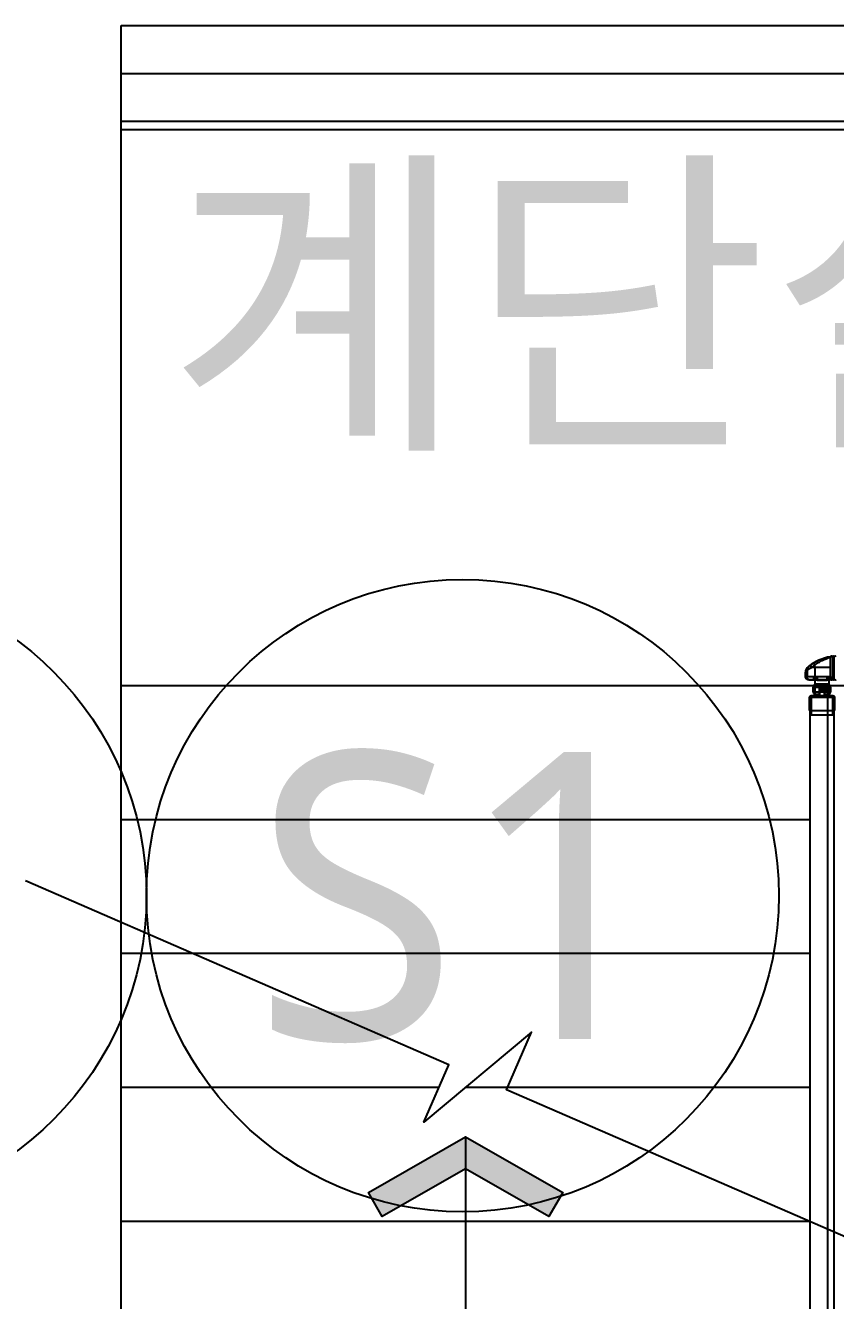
# Model space of a CAD drawing. Header units: millimetres. Extents: x -38475 to 94728, y -31127 to 90245.
# Drawn here: x 41875 to 43568, y 66030 to 68695 of the extents above; entities that cross this region are included whole.
import ezdxf
from ezdxf.enums import TextEntityAlignment as Align

# ---------------------------------------------------------------- set-up
doc = ezdxf.new("R2010")
doc.units = ezdxf.units.MM
doc.layers.add('DR LINE', color=4, linetype='Continuous')
doc.layers.add('e-plan', color=9, linetype='Continuous')
doc.styles.add('1', font='malgun_0.ttf')
doc.styles.add('USUN', font='malgun_0.ttf')

# ---------------------------------------------------------------- blocks, each defined once
blk = doc.blocks.new('Xref-지하2층')
at = {"layer": 'e-plan', "linetype": 'Continuous'}
for p, q in [((45600, 80600), (48600, 80600)), ((45600, 75100), (45600, 80600)), ((45600, 80500), (48600, 80500)), ((45600, 80500), (48600, 80500)), ((45600, 80400), (48600, 80400)), ((48600, 80382), (45600, 80382)), ((47030.6, 79239.2), (47030.6, 79247.2)), ((47030.8, 79239.4), (47030.6, 79239.2)), ((47030.8, 79247.2), (47030.8, 79239.4)), ((47033.7, 79251), (47033.7, 79239.4)), ((47037.6, 79232.2), (47037.8, 79232.4)), ((47082.7, 79232.2), (47037.6, 79232.2)), ((47049.7, 79258.3), (47049.7, 79239.5)), ((48600, 79220), (45600, 79220)), ((47048.8, 79220), (47077.5, 79220)), ((47077.5, 76420), (47077.5, 79220)), ((47077.5, 76420), (47077.5, 79220)), ((47040.1, 78940), (45600, 78940)), ((47040.1, 78660), (45600, 78660)), ((47040.1, 78380), (46319.2, 78380))]:
    blk.add_line(p, q, dxfattribs=at)
at = {"layer": 'e-plan'}
for p, q in [((46264.1, 78380), (45600, 78380)), ((47040.1, 78100), (45600, 78100))]:
    blk.add_line(p, q, dxfattribs=at)
at = {"layer": 'e-plan', "linetype": 'Continuous'}
for points in [[(47079.6, 79232.5), (47079.6, 79201.5), (47070.3, 79201.5), (47070.3, 79219.5), (47059.8, 79219.5), (47059.8, 79201.5), (47050.6, 79201.5), (47050.6, 79232.5), (47048.1, 79232.5), (47048.1, 79236.5), (47054.6, 79236.5), (47054.6, 79231.5), (47065.1, 79231.5), (47075.6, 79231.5), (47075.6, 79236.5), (47082.1, 79236.5), (47082.1, 79232.5), (47079.6, 79232.5), (47082.1, 79232.5)], [(47050.6, 79224), (47079.6, 79224)], [(47050.6, 79201.2), (47050.6, 79222.8)], [(47050.6, 79217), (47059.8, 79217)], [(47050.6, 79207), (47059.8, 79207)], [(47060.1, 79219.5), (47060.1, 79221.3), (47070.1, 79221.3), (47070.1, 79219.5)], [(47060.1, 79198.5), (47060.1, 79219.5)], [(47060.1, 79217), (47070.1, 79217)], [(47060.1, 79207), (47070.1, 79207)], [(47070.1, 79219.5), (47070.1, 79198.5)], [(47070.3, 79217), (47079.6, 79217)], [(47070.3, 79207), (47079.6, 79207)], [(47079.6, 79201.2), (47079.6, 79222.8)], [(47043.1, 79168.5), (47043.1, 79195.9), (47087.1, 79195.9), (47087.1, 79168.5)], [(47038.1, 79168.5), (47092.1, 79168.5)], [(47040.1, 78100), (47040.1, 79168.5)], [(47087.1, 79168.5), (47087.1, 79158.4), (47043.1, 79158.4), (47043.1, 79168.5)], [(47090.1, 78078.3), (47090.1, 79168.5)]]:
    blk.add_lwpolyline(points, dxfattribs=at)
for points in [[(47049.1, 79203.8, -0.306902), (47047.9, 79204.6, -0.108318), (47046.6, 79212, -0.10812), (47047.9, 79219.4, -0.306686), (47049.1, 79220.2)], [(47050.6, 79201.2), (47050.4, 79201.2, -0.414214), (47049.1, 79202.5), (47049.1, 79221.5, -0.414214), (47050.4, 79222.8), (47050.6, 79222.8)], [(47059.6, 79217), (47059.6, 79216.4), (47077.3, 79216.4, -0.414214), (47078.6, 79215.1), (47078.6, 79213.3, -0.414214), (47077.3, 79212), (47059.6, 79212), (47059.6, 79209.7), (47077.3, 79209.7, -0.414214), (47078.6, 79208.4), (47078.6, 79207)], [(47079.6, 79201.2), (47079.8, 79201.2, 0.414214), (47081.1, 79202.5), (47081.1, 79221.5, 0.414214), (47079.8, 79222.8), (47079.6, 79222.8)], [(47081.1, 79203.8, 0.306902), (47082.3, 79204.6, 0.108318), (47083.6, 79212, 0.10812), (47082.3, 79219.4, 0.306686), (47081.1, 79220.2)], [(47092.1, 79168.5), (47092.1, 79194, 0.414214), (47087.6, 79198.5), (47042.6, 79198.5, 0.414214), (47038.1, 79194), (47038.1, 79168.5)]]:
    blk.add_lwpolyline(points, format="xyb", dxfattribs=at)
at = {"layer": 'e-plan'}
for points in [[(47315.4, 77980.5), (46405.2, 78375.6), (46457.5, 78496), (46232.6, 78307.4), (46284.9, 78427.8), (45400, 78811.9)], [(46320.1, 78276.9), (46320.1, 76700)], [(47040.1, 76471.5), (47040.1, 78100)], [(47090.1, 76471.5), (47090.1, 78078.3)]]:
    blk.add_lwpolyline(points, dxfattribs=at)
blk.add_lwpolyline([(46320.1, 78210.2), (46145.8, 78110.7), (46117.1, 78160.9), (46320.1, 78276.9), (46523, 78160.9), (46494.3, 78110.7)], close=True, dxfattribs=at)
at = {"layer": 'e-plan', "linetype": 'Continuous'}
for points in [[(47037.3, 79254.8, 0), (47037.2, 79254.9, 0), (47037.1, 79255, 0), (47037.1, 79255.2, 0), (47037, 79255.3, 0), (47037, 79255.5, 0), (47036.9, 79255.6, 0), (47036.9, 79255.8, 0), (47036.8, 79255.9, 0), (47036.8, 79256, 0), (47036.7, 79256.2, 0), (47036.7, 79256.3, 0), (47036.6, 79256.5, 0), (47036.6, 79256.6, 0), (47036.6, 79256.7, 0), (47036.6, 79256.9, 0), (47036.5, 79257, 0), (47036.5, 79257.1, 0), (47036.5, 79257.3, 0), (47036.5, 79257.4, 0), (47036.5, 79257.5, 0), (47036.4, 79257.7, 0), (47036.4, 79257.8, 0), (47036.4, 79257.9, 0), (47036.4, 79258, 0), (47036.4, 79258.2, 0), (47036.4, 79258.3, 0), (47036.4, 79258.4, 0), (47036.4, 79258.5, 0), (47036.5, 79258.6, 0), (47036.5, 79258.7, 0), (47036.5, 79258.9, 0), (47036.5, 79259, 0), (47036.5, 79259.1, 0), (47036.6, 79259.2, 0), (47036.6, 79259.3, 0), (47036.6, 79259.4, 0), (47036.7, 79259.5, 0), (47036.7, 79259.6, 0), (47036.7, 79259.6, 0), (47036.8, 79259.7, 0), (47036.8, 79259.8, 0), (47036.9, 79259.9, 0), (47036.9, 79260, 0), (47037, 79260.1, 0), (47037, 79260.1, 0), (47037.1, 79260.2, 0), (47037.2, 79260.3, 0), (47037.2, 79260.3, 0), (47037.3, 79260.4, 0)], [(47037.6, 79232.2, 0), (47037.4, 79232.2, 0), (47037.2, 79232.2, 0), (47037, 79232.2, 0), (47036.8, 79232.3, 0), (47036.5, 79232.3, 0), (47036.3, 79232.3, 0), (47036.1, 79232.4, 0), (47035.9, 79232.4, 0), (47035.7, 79232.5, 0), (47035.5, 79232.5, 0), (47035.3, 79232.6, 0), (47035.1, 79232.7, 0), (47034.8, 79232.8, 0), (47034.6, 79232.9, 0), (47034.5, 79233, 0), (47034.3, 79233.1, 0), (47034.1, 79233.2, 0), (47033.9, 79233.3, 0), (47033.7, 79233.4, 0), (47033.5, 79233.5, 0), (47033.3, 79233.7, 0), (47033.2, 79233.8, 0), (47033, 79234, 0), (47032.8, 79234.1, 0), (47032.7, 79234.3, 0), (47032.5, 79234.4, 0), (47032.4, 79234.6, 0), (47032.2, 79234.7, 0), (47032.1, 79234.9, 0), (47032, 79235.1, 0), (47031.8, 79235.3, 0), (47031.7, 79235.5, 0), (47031.6, 79235.6, 0), (47031.5, 79235.8, 0), (47031.4, 79236, 0), (47031.3, 79236.2, 0), (47031.2, 79236.4, 0), (47031.1, 79236.6, 0), (47031, 79236.8, 0), (47031, 79237, 0), (47030.9, 79237.3, 0), (47030.8, 79237.5, 0), (47030.8, 79237.7, 0), (47030.8, 79237.9, 0), (47030.7, 79238.1, 0), (47030.7, 79238.3, 0), (47030.7, 79238.5, 0), (47030.6, 79238.8, 0), (47030.6, 79239, 0)], [(47030.8, 79239.4, 0), (47030.8, 79239.4, 0), (47030.9, 79239.4, 0), (47030.9, 79239.4, 0), (47030.9, 79239.4, 0), (47030.9, 79239.4, 0), (47030.9, 79239.4, 0), (47030.9, 79239.4, 0), (47030.9, 79239.4, 0), (47031, 79239.4, 0), (47031, 79239.4, 0), (47031, 79239.4, 0), (47031, 79239.4, 0), (47031.1, 79239.4, 0), (47031.1, 79239.4, 0), (47031.1, 79239.4, 0), (47031.2, 79239.4, 0), (47031.2, 79239.4, 0), (47031.2, 79239.4, 0), (47031.3, 79239.4, 0), (47031.3, 79239.4, 0), (47031.4, 79239.4, 0), (47031.4, 79239.4, 0), (47031.5, 79239.4, 0), (47031.5, 79239.4, 0), (47031.6, 79239.4, 0), (47031.7, 79239.4, 0), (47031.7, 79239.4, 0), (47031.8, 79239.4, 0), (47031.8, 79239.4, 0), (47031.9, 79239.4, 0), (47032, 79239.4, 0), (47032.1, 79239.4, 0), (47032.1, 79239.4, 0), (47032.2, 79239.4, 0), (47032.3, 79239.4, 0), (47032.4, 79239.4, 0), (47032.4, 79239.4, 0), (47032.5, 79239.4, 0), (47032.6, 79239.4, 0), (47032.7, 79239.4, 0), (47032.8, 79239.4, 0), (47032.9, 79239.4, 0), (47033, 79239.4, 0), (47033.1, 79239.4, 0), (47033.2, 79239.4, 0), (47033.3, 79239.4, 0), (47033.4, 79239.4, 0), (47033.5, 79239.4, 0), (47033.6, 79239.4, 0)], [(47033.7, 79251, 0), (47033.6, 79251.1, 0), (47033.5, 79251.1, 0), (47033.5, 79251.2, 0), (47033.4, 79251.3, 0), (47033.3, 79251.3, 0), (47033.3, 79251.4, 0), (47033.2, 79251.4, 0), (47033.2, 79251.5, 0), (47033.1, 79251.6, 0), (47033, 79251.6, 0), (47033, 79251.7, 0), (47032.9, 79251.8, 0), (47032.9, 79251.8, 0), (47032.8, 79251.9, 0), (47032.8, 79251.9, 0), (47032.7, 79252, 0), (47032.7, 79252.1, 0), (47032.6, 79252.1, 0), (47032.6, 79252.2, 0), (47032.6, 79252.3, 0), (47032.5, 79252.3, 0), (47032.5, 79252.4, 0), (47032.5, 79252.4, 0), (47032.4, 79252.5, 0), (47032.4, 79252.6, 0), (47032.4, 79252.6, 0), (47032.3, 79252.7, 0), (47032.3, 79252.7, 0), (47032.3, 79252.8, 0), (47032.3, 79252.8, 0), (47032.2, 79252.9, 0), (47032.2, 79253, 0), (47032.2, 79253, 0), (47032.2, 79253.1, 0), (47032.2, 79253.1, 0), (47032.2, 79253.2, 0), (47032.2, 79253.2, 0), (47032.2, 79253.3, 0), (47032.2, 79253.3, 0), (47032.1, 79253.4, 0), (47032.1, 79253.4, 0), (47032.1, 79253.5, 0), (47032.2, 79253.5, 0), (47032.2, 79253.6, 0), (47032.2, 79253.6, 0), (47032.2, 79253.7, 0), (47032.2, 79253.7, 0), (47032.2, 79253.8, 0), (47032.2, 79253.8, 0)], [(47033.7, 79239.4, 0), (47034, 79239.4, 0), (47034.2, 79239.4, 0), (47034.5, 79239.4, 0), (47034.8, 79239.4, 0), (47035, 79239.4, 0), (47035.3, 79239.5, 0), (47035.6, 79239.5, 0), (47035.9, 79239.5, 0), (47036.2, 79239.5, 0), (47036.5, 79239.5, 0), (47036.8, 79239.5, 0), (47037.1, 79239.5, 0), (47037.4, 79239.5, 0), (47037.7, 79239.5, 0), (47038, 79239.5, 0), (47038.3, 79239.5, 0), (47038.6, 79239.5, 0), (47038.9, 79239.5, 0), (47039.2, 79239.5, 0), (47039.5, 79239.5, 0), (47039.8, 79239.5, 0), (47040.1, 79239.5, 0), (47040.5, 79239.5, 0), (47040.8, 79239.5, 0), (47041.1, 79239.5, 0), (47041.4, 79239.5, 0), (47041.8, 79239.5, 0), (47042.1, 79239.5, 0), (47042.4, 79239.5, 0), (47042.8, 79239.5, 0), (47043.1, 79239.5, 0), (47043.4, 79239.5, 0), (47043.8, 79239.5, 0), (47044.1, 79239.5, 0), (47044.4, 79239.5, 0), (47044.8, 79239.5, 0), (47045.1, 79239.5, 0), (47045.5, 79239.5, 0), (47045.8, 79239.5, 0), (47046.2, 79239.5, 0), (47046.5, 79239.5, 0), (47046.9, 79239.5, 0), (47047.2, 79239.5, 0), (47047.6, 79239.5, 0), (47047.9, 79239.5, 0), (47048.3, 79239.5, 0), (47048.7, 79239.5, 0), (47049, 79239.5, 0), (47049.4, 79239.5, 0)], [(47038.7, 79232.4, 0), (47038.5, 79232.4, 0), (47038.4, 79232.5, 0), (47038.2, 79232.5, 0), (47038.1, 79232.5, 0), (47037.9, 79232.5, 0), (47037.8, 79232.6, 0), (47037.6, 79232.6, 0), (47037.5, 79232.7, 0), (47037.3, 79232.7, 0), (47037.2, 79232.8, 0), (47037, 79232.9, 0), (47036.9, 79232.9, 0), (47036.7, 79233, 0), (47036.6, 79233.1, 0), (47036.4, 79233.2, 0), (47036.3, 79233.3, 0), (47036.2, 79233.4, 0), (47036, 79233.5, 0), (47035.9, 79233.7, 0), (47035.8, 79233.8, 0), (47035.6, 79233.9, 0), (47035.5, 79234.1, 0), (47035.4, 79234.2, 0), (47035.3, 79234.4, 0), (47035.2, 79234.5, 0), (47035.1, 79234.7, 0), (47034.9, 79234.8, 0), (47034.8, 79235, 0), (47034.7, 79235.2, 0), (47034.7, 79235.3, 0), (47034.6, 79235.5, 0), (47034.5, 79235.7, 0), (47034.4, 79235.9, 0), (47034.3, 79236.1, 0), (47034.2, 79236.3, 0), (47034.2, 79236.5, 0), (47034.1, 79236.7, 0), (47034, 79236.9, 0), (47034, 79237.1, 0), (47033.9, 79237.3, 0), (47033.9, 79237.5, 0), (47033.8, 79237.7, 0), (47033.8, 79237.9, 0), (47033.8, 79238.1, 0), (47033.7, 79238.3, 0), (47033.7, 79238.6, 0), (47033.7, 79238.8, 0), (47033.7, 79239, 0), (47033.7, 79239.2, 0)], [(47037.8, 79232.4, 0), (47037.8, 79232.4, 0), (47037.8, 79232.4, 0), (47037.9, 79232.4, 0), (47037.9, 79232.4, 0), (47037.9, 79232.4, 0), (47037.9, 79232.4, 0), (47037.9, 79232.4, 0), (47037.9, 79232.4, 0), (47037.9, 79232.4, 0), (47037.9, 79232.4, 0), (47037.9, 79232.4, 0), (47037.9, 79232.4, 0), (47037.9, 79232.4, 0), (47037.9, 79232.4, 0), (47037.9, 79232.4, 0), (47037.9, 79232.4, 0), (47038, 79232.4, 0), (47038, 79232.4, 0), (47038, 79232.4, 0), (47038, 79232.4, 0), (47038, 79232.4, 0), (47038, 79232.4, 0), (47038, 79232.4, 0), (47038.1, 79232.4, 0), (47038.1, 79232.4, 0), (47038.1, 79232.4, 0), (47038.1, 79232.4, 0), (47038.1, 79232.4, 0), (47038.1, 79232.4, 0), (47038.2, 79232.4, 0), (47038.2, 79232.4, 0), (47038.2, 79232.4, 0), (47038.2, 79232.4, 0), (47038.3, 79232.4, 0), (47038.3, 79232.4, 0), (47038.3, 79232.4, 0), (47038.3, 79232.4, 0), (47038.4, 79232.4, 0), (47038.4, 79232.4, 0), (47038.4, 79232.4, 0), (47038.4, 79232.4, 0), (47038.5, 79232.4, 0), (47038.5, 79232.4, 0), (47038.5, 79232.4, 0), (47038.5, 79232.4, 0), (47038.6, 79232.4, 0), (47038.6, 79232.4, 0), (47038.6, 79232.4, 0), (47038.7, 79232.4, 0)], [(47038.7, 79232.4, 0), (47038.9, 79232.4, 0), (47039.1, 79232.4, 0), (47039.4, 79232.4, 0), (47039.6, 79232.4, 0), (47039.8, 79232.4, 0), (47040.1, 79232.5, 0), (47040.3, 79232.5, 0), (47040.5, 79232.5, 0), (47040.8, 79232.5, 0), (47041, 79232.5, 0), (47041.2, 79232.5, 0), (47041.5, 79232.5, 0), (47041.7, 79232.5, 0), (47042, 79232.5, 0), (47042.2, 79232.5, 0), (47042.5, 79232.5, 0), (47042.7, 79232.5, 0), (47043, 79232.5, 0), (47043.2, 79232.5, 0), (47043.5, 79232.5, 0), (47043.8, 79232.5, 0), (47044, 79232.5, 0), (47044.3, 79232.5, 0), (47044.6, 79232.5, 0), (47044.8, 79232.5, 0), (47045.1, 79232.5, 0), (47045.4, 79232.5, 0), (47045.6, 79232.5, 0), (47045.9, 79232.5, 0), (47046.2, 79232.5, 0), (47046.5, 79232.5, 0), (47046.7, 79232.5, 0), (47047, 79232.5, 0), (47047.3, 79232.5, 0), (47047.6, 79232.5, 0), (47047.9, 79232.5, 0), (47048.1, 79232.5, 0), (47048.4, 79232.5, 0), (47048.7, 79232.5, 0), (47049, 79232.5, 0), (47049.3, 79232.5, 0), (47049.6, 79232.5, 0), (47049.9, 79232.5, 0), (47050.2, 79232.5, 0), (47050.5, 79232.5, 0), (47050.8, 79232.5, 0), (47051.1, 79232.5, 0), (47051.4, 79232.5, 0), (47051.6, 79232.5, 0)], [(47049.7, 79239.5, 0), (47050.4, 79239.5, 0), (47051, 79239.5, 0), (47051.7, 79239.5, 0), (47052.3, 79239.5, 0), (47052.9, 79239.5, 0), (47053.6, 79239.5, 0), (47054.2, 79239.5, 0), (47054.9, 79239.5, 0), (47055.5, 79239.5, 0), (47056.2, 79239.5, 0), (47056.8, 79239.5, 0), (47057.5, 79239.5, 0), (47058.1, 79239.5, 0), (47058.8, 79239.5, 0), (47059.4, 79239.5, 0), (47060.1, 79239.5, 0), (47060.7, 79239.5, 0), (47061.4, 79239.5, 0), (47062, 79239.5, 0), (47062.7, 79239.5, 0), (47063.3, 79239.5, 0), (47064, 79239.5, 0), (47064.6, 79239.5, 0), (47065.3, 79239.5, 0), (47065.9, 79239.5, 0), (47066.6, 79239.6, 0), (47067.3, 79239.6, 0), (47067.9, 79239.6, 0), (47068.6, 79239.6, 0), (47069.2, 79239.6, 0), (47069.9, 79239.6, 0), (47070.5, 79239.6, 0), (47071.2, 79239.6, 0), (47071.9, 79239.6, 0), (47072.5, 79239.6, 0), (47073.2, 79239.6, 0), (47073.9, 79239.6, 0), (47074.5, 79239.6, 0), (47075.2, 79239.6, 0), (47075.8, 79239.6, 0), (47076.5, 79239.6, 0), (47077.2, 79239.6, 0), (47077.8, 79239.6, 0), (47078.5, 79239.6, 0), (47079.2, 79239.6, 0), (47079.8, 79239.6, 0), (47080.5, 79239.6, 0), (47081.2, 79239.6, 0), (47081.8, 79239.6, 0)], [(47051.9, 79232.5, 0), (47051.9, 79232.5, 0), (47051.8, 79232.5, 0), (47051.7, 79232.5, 0), (47051.7, 79232.6, 0), (47051.6, 79232.6, 0), (47051.5, 79232.6, 0), (47051.5, 79232.7, 0), (47051.4, 79232.7, 0), (47051.3, 79232.8, 0), (47051.3, 79232.9, 0), (47051.2, 79232.9, 0), (47051.1, 79233, 0), (47051.1, 79233.1, 0), (47051, 79233.2, 0), (47051, 79233.3, 0), (47050.9, 79233.4, 0), (47050.8, 79233.5, 0), (47050.8, 79233.6, 0), (47050.7, 79233.7, 0), (47050.7, 79233.9, 0), (47050.6, 79234, 0), (47050.5, 79234.1, 0), (47050.5, 79234.3, 0), (47050.4, 79234.4, 0), (47050.4, 79234.6, 0), (47050.3, 79234.7, 0), (47050.3, 79234.9, 0), (47050.3, 79235.1, 0), (47050.2, 79235.2, 0), (47050.2, 79235.4, 0), (47050.1, 79235.6, 0), (47050.1, 79235.8, 0), (47050.1, 79236, 0), (47050, 79236.2, 0), (47050, 79236.3, 0), (47050, 79236.5, 0), (47049.9, 79236.7, 0), (47049.9, 79236.9, 0), (47049.9, 79237.2, 0), (47049.9, 79237.4, 0), (47049.8, 79237.6, 0), (47049.8, 79237.8, 0), (47049.8, 79238, 0), (47049.8, 79238.2, 0), (47049.8, 79238.4, 0), (47049.8, 79238.6, 0), (47049.8, 79238.9, 0), (47049.7, 79239.1, 0), (47049.7, 79239.3, 0)], [(47051.9, 79232.5, 0), (47052.5, 79232.5, 0), (47053.1, 79232.5, 0), (47053.7, 79232.5, 0), (47054.3, 79232.5, 0), (47055, 79232.5, 0), (47055.6, 79232.5, 0), (47056.2, 79232.5, 0), (47056.8, 79232.5, 0), (47057.4, 79232.5, 0), (47058, 79232.5, 0), (47058.6, 79232.5, 0), (47059.2, 79232.5, 0), (47059.8, 79232.5, 0), (47060.4, 79232.5, 0), (47061, 79232.5, 0), (47061.6, 79232.5, 0), (47062.2, 79232.5, 0), (47062.8, 79232.5, 0), (47063.5, 79232.5, 0), (47064.1, 79232.5, 0), (47064.7, 79232.5, 0), (47065.3, 79232.5, 0), (47065.9, 79232.5, 0), (47066.5, 79232.5, 0), (47067.1, 79232.5, 0), (47067.8, 79232.5, 0), (47068.4, 79232.6, 0), (47069, 79232.6, 0), (47069.6, 79232.6, 0), (47070.2, 79232.6, 0), (47070.8, 79232.6, 0), (47071.5, 79232.6, 0), (47072.1, 79232.6, 0), (47072.7, 79232.6, 0), (47073.3, 79232.6, 0), (47073.9, 79232.6, 0), (47074.6, 79232.6, 0), (47075.2, 79232.6, 0), (47075.8, 79232.6, 0), (47076.4, 79232.6, 0), (47077.1, 79232.6, 0), (47077.7, 79232.6, 0), (47078.3, 79232.6, 0), (47078.9, 79232.6, 0), (47079.6, 79232.6, 0), (47080.2, 79232.6, 0), (47080.8, 79232.6, 0), (47081.4, 79232.6, 0), (47082.1, 79232.6, 0)]]:
    blk.add_polyline3d(points, dxfattribs=at)
at = {"layer": 'e-plan', "linetype": 'Continuous', "extrusion": (1e-16, 2.22045e-32, -1)}
for centre, radius, start, end in [((-47047.6, 79247.2), 17, 0, 52.1807), ((-47084.6, 79234.2), 2.75, 225.2805, 314.7195), ((-47088.5, 79234.2), 2.75, 225.2805, 314.7195), ((-47092.4, 79234.2), 2.75, 225.2805, 314.7195)]:
    blk.add_arc(centre, radius, start, end, dxfattribs=at)
at = {"layer": 'e-plan', "linetype": 'Continuous'}
blk.add_arc((47100.1, 79179.6), 102.6, 99.7897, 127.8193, dxfattribs=at)
at = {"layer": 'e-plan', "linetype": 'Continuous', "extrusion": (-0.008726, -0.008726, -0.999924)}
blk.add_arc((-47035.8, 79232.6, -1102.6), 7, 270.0044, 0, dxfattribs=at)
at = {"layer": 'e-plan', "linetype": 'Continuous'}
for points in [[(47037.4, 79260.4), (47035.1, 79258.7), (47033.4, 79256.5), (47032.2, 79253.8)], [(47037.2, 79260.6), (47037.3, 79260.6), (47037.3, 79260.5), (47037.4, 79260.4)], [(47042.6, 79264.2), (47040.8, 79263), (47039, 79261.7), (47037.4, 79260.4)], [(47048.5, 79267.9), (47046.4, 79266.7), (47044.5, 79265.5), (47042.6, 79264.2)], [(47043.2, 79258.3), (47045.3, 79259.9), (47047.5, 79261.5), (47049.9, 79263.1)], [(47049.7, 79258.3), (47049.7, 79259.8), (47049.8, 79261.5), (47049.9, 79263.1)], [(47030.6, 79247.2), (47030.7, 79247.2), (47030.8, 79247.2), (47030.8, 79247.2)], [(47032.2, 79253.8), (47031.3, 79251.7), (47030.9, 79249.5), (47030.8, 79247.2)], [(47030.8, 79247.2), (47030.9, 79248.5), (47031.9, 79249.8), (47033.7, 79251)], [(47033.7, 79251), (47034.6, 79252.7), (47035.8, 79253.8), (47037.3, 79254.8)], [(47037.3, 79254.8), (47039.1, 79255.9), (47041.1, 79257.1), (47043.2, 79258.3)], [(47049.7, 79258.3), (47047.5, 79258.3), (47045.3, 79258.3), (47043.2, 79258.3)], [(47082.5, 79258.3), (47071.4, 79258.3), (47060.4, 79258.3), (47049.7, 79258.3)]]:
    blk.add_open_spline(points, degree=3, dxfattribs=at)
for points, knots in [([(47043.2, 79258.3), (47042.5, 79259.6), (47042.1, 79260.9), (47041.8, 79263.1), (47042.1, 79263.8), (47042.6, 79264.2)], [0, 0, 0, 0, 0.5, 0.5, 1, 1, 1, 1]), ([(47049.9, 79263.1), (47049.3, 79264.3), (47048.8, 79265.5), (47048.3, 79267.2), (47048.3, 79267.8), (47048.5, 79267.9)], [0, 0, 0, 0, 0.5, 0.5, 1, 1, 1, 1]), ([(47082.7, 79280.4), (47076.7, 79279.4), (47070.8, 79277.8), (47059.2, 79273.6), (47053.7, 79271), (47048.5, 79267.9)], [0, 0, 0, 0, 0.5, 0.5, 1, 1, 1, 1]), ([(47049.9, 79263.1), (47052.3, 79264.9), (47054.9, 79266.7), (47060.1, 79270), (47062.8, 79271.5), (47071, 79275.6), (47076.7, 79277.7), (47082.6, 79279.2)], [0, 0, 0, 0, 0.25, 0.25, 0.5, 0.5, 1, 1, 1, 1]), ([(47082.5, 79258.3), (47082.6, 79262.4), (47082.5, 79266.5), (47082.5, 79272), (47082.6, 79273.7), (47082.6, 79276.7), (47082.5, 79278), (47082.6, 79279.2)], [0, 0, 0, 0, 0.5, 0.5, 0.75, 0.75, 1, 1, 1, 1]), ([(47082.7, 79280.4), (47082.6, 79280.4), (47082.7, 79280.4), (47082.7, 79280.5), (47082.7, 79280.5), (47082.7, 79280.5), (47082.7, 79280.5), (47082.7, 79280.6), (47082.7, 79280.7), (47082.7, 79280.7)], [0, 0, 0, 0, 0.125, 0.125, 0.25, 0.25, 0.5, 0.5, 1, 1, 1, 1]), ([(47082.7, 79280.4), (47082.7, 79280.4), (47082.7, 79280.3), (47082.6, 79279.9), (47082.6, 79279.6), (47082.6, 79279.2)], [0, 0, 0, 0, 0.5, 0.5, 1, 1, 1, 1]), ([(47086.6, 79280.7), (47086.4, 79281), (47086.1, 79281.1), (47085.8, 79281.3), (47085.6, 79281.4), (47085.2, 79281.5), (47084.9, 79281.5), (47084.6, 79281.6), (47084.3, 79281.5), (47084, 79281.5), (47083.7, 79281.4), (47083.4, 79281.3), (47083.2, 79281.1), (47083, 79281), (47082.8, 79280.9), (47082.7, 79280.7)], [0, 0, 0, 0, 0.213706, 0.213706, 0.213706, 0.427411, 0.427411, 0.427411, 0.641117, 0.641117, 0.641117, 0.854822, 0.854822, 0.854822, 1, 1, 1, 1]), ([(47090.5, 79280.7), (47090.2, 79281), (47090, 79281.1), (47089.7, 79281.3), (47089.4, 79281.4), (47089.1, 79281.5), (47088.8, 79281.5), (47088.5, 79281.6), (47088.2, 79281.5), (47087.9, 79281.5), (47087.6, 79281.4), (47087.3, 79281.3), (47087, 79281.1), (47086.9, 79281), (47086.7, 79280.9), (47086.6, 79280.7)], [0, 0, 0, 0, 0.216293, 0.216293, 0.216293, 0.432586, 0.432586, 0.432586, 0.648879, 0.648879, 0.648879, 0.865171, 0.865171, 0.865171, 1, 1, 1, 1]), ([(47086.6, 79280.7), (47086.6, 79280.7), (47086.6, 79280.6), (47086.6, 79280.5), (47086.6, 79280.5), (47086.6, 79280.5), (47086.6, 79280.5), (47086.6, 79280.3), (47086.6, 79279.8), (47086.6, 79279.1), (47086.6, 79278.1), (47086.6, 79275.4), (47086.6, 79270.4), (47086.6, 79263.6), (47086.6, 79258), (47086.6, 79252.4), (47086.6, 79246.8), (47086.6, 79241.8), (47086.6, 79239), (47086.6, 79236.3), (47086.6, 79233.4), (47086.6, 79232.5), (47086.6, 79232.5), (47086.6, 79232.5), (47086.6, 79232.4), (47086.6, 79232.3), (47086.6, 79232.2)], [0, 0, 0, 0, 0.125, 0.1875, 0.21875, 0.234375, 0.25, 0.265625, 0.273438, 0.28125, 0.296875, 0.3125, 0.375, 0.4375, 0.46875, 0.5, 0.5625, 0.59375, 0.609375, 0.625, 0.65625, 0.6875, 0.703125, 0.71875, 0.75, 1, 1, 1, 1]), ([(47094.3, 79280.7), (47094.1, 79281), (47093.8, 79281.1), (47093.6, 79281.3), (47093.3, 79281.4), (47093, 79281.5), (47092.7, 79281.5), (47092.4, 79281.6), (47092.1, 79281.5), (47091.8, 79281.5), (47091.5, 79281.4), (47091.2, 79281.3), (47090.9, 79281.1), (47090.7, 79281), (47090.6, 79280.9), (47090.5, 79280.7)], [0, 0, 0, 0, 0.216293, 0.216293, 0.216293, 0.432586, 0.432586, 0.432586, 0.648879, 0.648879, 0.648879, 0.865171, 0.865171, 0.865171, 1, 1, 1, 1]), ([(47090.5, 79232.2), (47090.5, 79232.3), (47090.5, 79232.4), (47090.5, 79232.5), (47090.5, 79232.5), (47090.5, 79232.5), (47090.5, 79233.4), (47090.5, 79236.3), (47090.5, 79239), (47090.5, 79241.8), (47090.5, 79246.8), (47090.5, 79252.4), (47090.5, 79258), (47090.5, 79263.6), (47090.5, 79270.4), (47090.5, 79275.4), (47090.5, 79278.1), (47090.5, 79279.1), (47090.5, 79279.8), (47090.5, 79280.3), (47090.5, 79280.5), (47090.5, 79280.5), (47090.5, 79280.5), (47090.5, 79280.5), (47090.5, 79280.6), (47090.5, 79280.7), (47090.5, 79280.7)], [0, 0, 0, 0, 0.25, 0.28125, 0.296875, 0.3125, 0.34375, 0.375, 0.390625, 0.40625, 0.4375, 0.5, 0.53125, 0.5625, 0.625, 0.6875, 0.703125, 0.71875, 0.726563, 0.734375, 0.75, 0.765625, 0.78125, 0.8125, 0.875, 1, 1, 1, 1]), ([(47082.5, 79239.6), (47082.4, 79241.1), (47082.5, 79242.7), (47082.5, 79245.8), (47082.5, 79247.4), (47082.5, 79250.5), (47082.5, 79252), (47082.5, 79255.1), (47082.5, 79256.7), (47082.5, 79258.3)], [0, 0, 0, 0, 0.25, 0.25, 0.5, 0.5, 0.75, 0.75, 1, 1, 1, 1]), ([(47082.5, 79239.6), (47082.6, 79237.7), (47082.5, 79235.9), (47082.6, 79233.4), (47082.8, 79232.6), (47082.7, 79232.6)], [0, 0, 0, 0, 0.5, 0.5, 1, 1, 1, 1]), ([(47082.7, 79232.2), (47082.7, 79232.3), (47082.7, 79232.3), (47082.7, 79232.4), (47082.7, 79232.4), (47082.7, 79232.5), (47082.7, 79232.5), (47082.7, 79232.5), (47082.7, 79232.5), (47082.7, 79232.6), (47082.6, 79232.6), (47082.7, 79232.6)], [0, 0, 0, 0, 0.5, 0.5, 0.75, 0.75, 0.875, 0.875, 0.9375, 0.9375, 1, 1, 1, 1])]:
    blk.add_open_spline(points, degree=3, knots=knots, dxfattribs=at)
at = {"layer": 'e-plan'}
for points in [[(46320.1, 78210.2), (46320.1, 78276.9), (46145.8, 78110.7), (46117.1, 78160.9)], [(46494.3, 78110.7), (46523, 78160.9), (46320.1, 78210.2), (46320.1, 78276.9)]]:
    blk.add_solid(points, dxfattribs=at)
at = {"layer": 'e-plan', "style": 'USUN'}
blk.add_text('계단실#5', height=500, dxfattribs=at).set_placement((47034.8, 80014.4), align=Align.MIDDLE_CENTER)
blk = doc.blocks.new('A$C61602750')
at = {"layer": 'e-plan'}
blk.add_blockref('Xref-지하2층', (-3525, -11905), dxfattribs=at)

msp = doc.modelspace()

# ---------------------------------------------------------------- linework, layer by layer
at = {"layer": 'DR LINE', "linetype": 'Continuous', "ltscale": 2}
for centre in [(41466.8, 66876.2), (42788.7, 66876.2)]:
    msp.add_circle(centre, 661, dxfattribs=at)

# ---------------------------------------------------------------- block references
at = {"layer": 'e-plan'}
msp.add_blockref('A$C61602750', (0, 0), dxfattribs=at)

# ---------------------------------------------------------------- texts
at = {"layer": 'DR LINE', "linetype": 'Continuous', "ltscale": 2, "style": '1'}
msp.add_text('S1', height=600, dxfattribs=at).set_placement((42788.7, 66876.2), align=Align.MIDDLE_CENTER)

doc.saveas('drawing.dxf')
